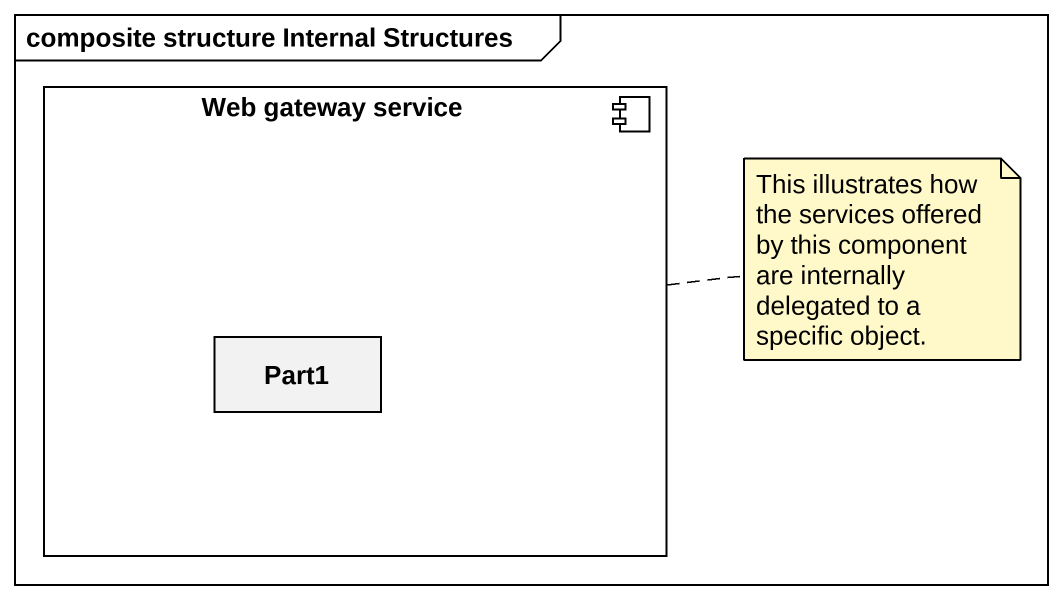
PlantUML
@startuml
mainframe composite structure Internal Structures
component "Web gateway service" as Web_gateway_service {
  rectangle Part1
}
note right of Web_gateway_service : This illustrates how the services offered by this component are internally delegated to a specific object.
@enduml
